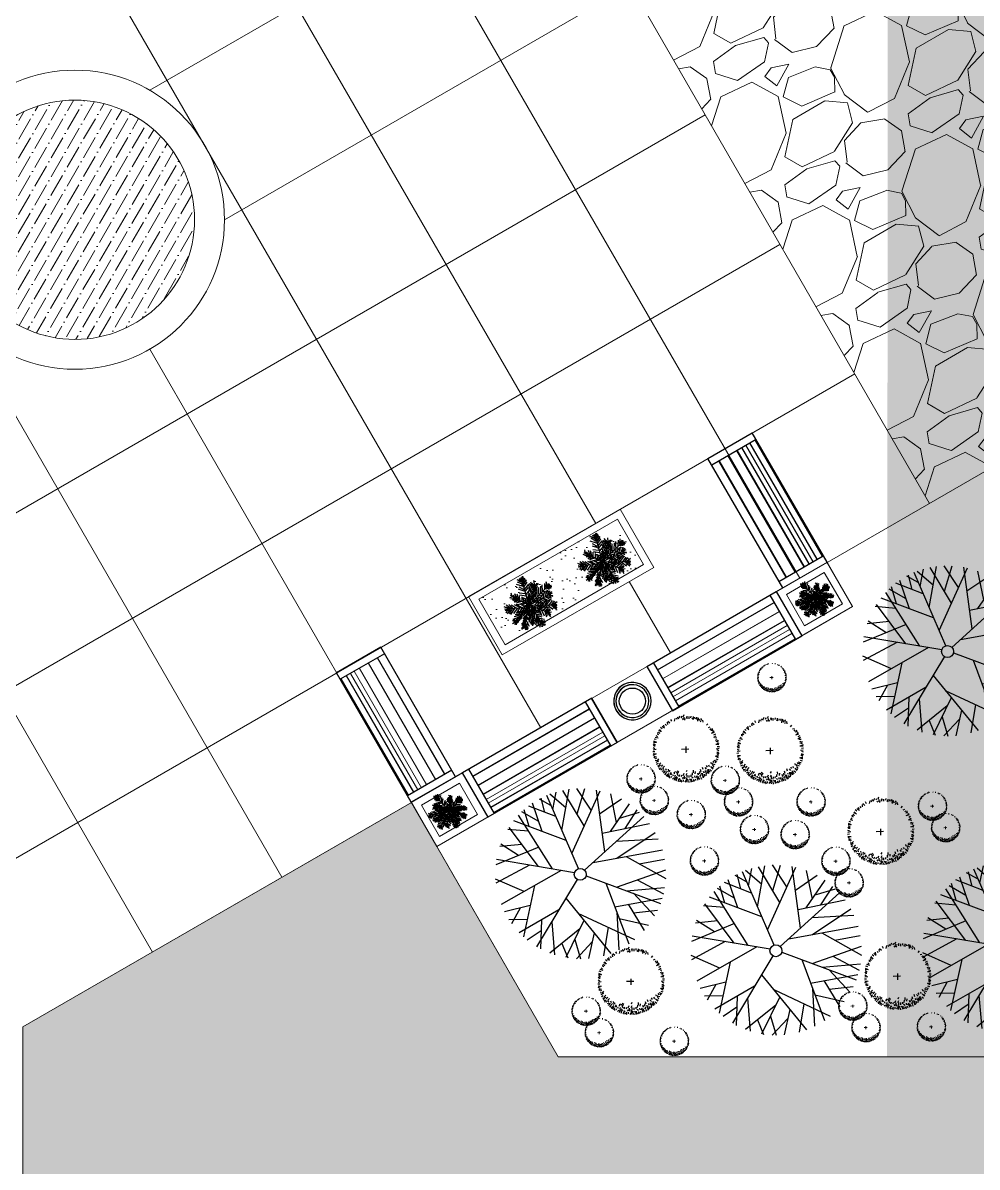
# Model space of a CAD drawing. Header units: millimetres. Extents: x 216896 to 446004, y 63591 to 243769.
# Drawn here: x 289835 to 302595, y 193109 to 208412 of the extents above; entities that cross this region are included whole.
import ezdxf

# ---------------------------------------------------------------- set-up
doc = ezdxf.new("R2010")
doc.units = ezdxf.units.MM
doc.layers.add('1_furn', color=26, linetype='Continuous')
doc.layers.add('concr. box', color=250, linetype='Continuous', lineweight=20)
doc.layers.add('Stone', color=167, linetype='Continuous', lineweight=0)
for name, color, linetype, true_color in [('green', 7, 'Continuous', 0x45e718), ('shadov', 7, 'Continuous', 0x2a3c34), ('trees', 7, 'Continuous', 0x547000)]:
    doc.layers.add(name, color=color, linetype=linetype, true_color=true_color)
doc.layers.add('line pedestr', color=7, linetype='Continuous', lineweight=5, true_color=0x1c1c1c)
doc.layers.add('trees 2', color=7, linetype='Continuous', lineweight=5, true_color=0x91c200)
pattern_1 = [(258.0128, (293194.72, 204320.65), (-4625.72783, -22468.03027), [256.29, -25372.875]), (214.9697, (293141.49, 204069.95), (18844.87948, 13079.78524), [439.804, -43540.5]), (162.5104, (292781.09, 203817.88), (26975.28217, -8622.587), [310.11, -30701.025]), (297.2737, (292375.8, 203033.96), (-17400.22264, 33948.05313), [400.504, -39649.8]), (322.8337, (292559.33, 202677.98), (-19678.92189, 15034.83847), [392.725, -38879.85]), (27.2737, (292872.28, 202440.72), (-33948.05313, -17400.22264), [400.504, -39649.8]), (67.6942, (293228.26, 202624.25), (-11922.14117, -28880.27706), [529.645, -52434.825]), (102.2553, (293429.29, 203114.26), (-9406.53422, 42962.64854), [500.04, -49503.975]), (151.4296, (293323.15, 203602.905), (-25580.71599, 13827.09193), [401.86, -39784.125]), (205.2364, (292970.22, 203795.09), (19100.03914, 8827.72886), [458.785, -22480.425]), (252.3974, (292555.224, 203599.486), (-9319.85496, -29577.53907), [593.31, -58737.6]), (168.8141, (294018.6, 203960.43), (-17263.4326, 3231.1594), [202.504, -20047.95]), (201.4692, (293819.95, 203999.72), (23352.09119, 9082.916), [385.26, -38140.95]), (255, (293461.4, 203858.7), (952.5, -1649.777), [269.407, -2424.67]), (233.1986, (293231.63, 203990), (6343.9114, 8062.0873), [145.08, -14362.95]), (321.8014, (293144.72, 203873.84), (-4507.2814, 3996.8377), [205.174, -10053.6]), (60.9638, (293305.96, 203746.96), (3044.3285, 6157.0563), [333.24, -10774.725]), (191.5651, (293467.7, 204038.3), (4252.057, 255.225), [240.965, -5783.175]), (46.3895, (292187.85, 203321.39), (13640.29899, 14474.33014), [337.566, -33419.1]), (100.3462, (292420.69, 203565.8), (3878.39, -21957.52606), [283.2, -28036.65]), (323.1986, (293277.2, 204368.28), (-8062.0873, 6343.9114), [290.16, -14217.9]), (13.6105, (293509.54, 204194.46), (-19355.2871, -4575.68037), [337.566, -33419.1]), (9.444, (292778.4, 202298.53), (-10153.8999, -1462.9531), [325.526, -15950.775]), (324.7751, (293099.52, 202351.94), (-18726.36788, 13385.065), [272.754, -27002.7]), (96.8014, (294246.2, 202728.02), (-1462.9448, 10153.9281), [290.16, -14217.9]), (47.354, (294211.84, 203016.14), (-17637.12603, -18981.6043), [319.337, -31614.3]), (99.444, (293437.81, 202261.3), (1462.9531, -10153.8999), [162.763, -16113.6]), (131.3099, (294147.2, 202670.87), (-5459.758, 5646.5971), [97.136, -9616.5]), (195.9638, (294083.1, 202743.84), (5901.837, 1207.7265), [392.726, -7461.79]), (216.009, (293705.51, 202635.82), (15545.26184, 11174.7605), [363.95, -36031.05]), (333.6901, (293391.7, 203598.5), (-3554.777, 2347.0533), [274.743, -6593.835]), (23.1572, (293637.97, 203476.71), (29951.25283, 12892.93513), [479.668, -47487]), (90.9454, (294079, 203665.34), (68.3859, -15358.41236), [196.13, -19417.05]), (120, (294075.8, 203861.4), (-2602.28, 697.28), [114.3, -1790.7]), (150.2564, (293643.94, 202666.27), (13266.59623, -7738.451), [264.65, -26200.425]), (78.0128, (293414.16, 202797.57), (4625.72783, 22468.03027), [512.58, -25116.6]), (30, (293520.6, 203299), (697.28, 2602.28), [495.3, -1409.7]), (355.3048, (293949.56, 203546.62), (-23165.256, 2023.46636), [301.207, -29819.475]), (284.0546, (294249.76, 203521.97), (2160.2265, -7551.6317), [277.37, -13591.275]), (237.646, (294317.12, 203252.9), (-21820.77249, -34595.28796), [451.61, -44709.375]), (205.4261, (294075.44, 202871.4), (-22399.61946, -10732.73244), [477.77, -47299.35]), (205.4261, (294075.44, 202871.4), (-22399.61946, -10732.73244), [477.77, -47299.35])]

# ---------------------------------------------------------------- blocks, each defined once
blk = doc.blocks.new('A$C47DD4A19')
at = {"color": 0}
for p, q in [((-0.58, 4.22), (-0.95, 5.02)), ((-0.68, 4.12), (-0.24, 4.78)), ((-0.53, 4.38), (-0.49, 4.98)), ((1.27, 4.91), (1.01, 2.74)), ((1.34, 3.8), (1.27, 4.91)), ((-3.38, 2.86), (-4.33, 2.9)), ((-2.76, 2.42), (-4.17, 2.4)), ((-4.04, 3.25), (-3.23, 2.97)), ((-3.43, 2.91), (-3.93, 2.65)), ((-3.43, 2.96), (-3.74, 3.56)), ((-3.48, 2.96), (-3.62, 2.36)), ((-3.43, 2.96), (-3.07, 2.42)), ((-3.38, 2.86), (-3.34, 3.87)), ((-3.38, 2.96), (-2.88, 3.07)), ((-3.38, 2.91), (-2.92, 2.72)), ((-1.44, 1.44), (-3.38, 2.81)), ((-3.23, 2.97), (-3.27, 2.36)), ((-3.23, 2.97), (-2.58, 3.18)), ((-3.13, 2.97), (-2.62, 2.68)), ((-3.02, 2.67), (-3.04, 3.83)), ((-2.71, 2.37), (-2.68, 3.58)), ((-2.35, 2.08), (-2.33, 3.59)), ((-1.85, 1.78), (-1.92, 3.09)), ((-0.55, 2.51), (-1.52, 3.15)), ((-1.49, 1.44), (-1.46, 2.8)), ((-0.66, 2.86), (-1.47, 3.6)), ((-1.38, 4.11), (-0.66, 3.21)), ((-0.73, 4.32), (-1.34, 4.51)), ((-0.39, 2.06), (-1.31, 2.6)), ((-0.62, 3.87), (-1.29, 4.41)), ((-0.63, 4.47), (-1.23, 3.86)), ((-1.03, 1.09), (-0.95, 2.45)), ((-0.62, 3.77), (-0.94, 4.57)), ((-0.67, 3.77), (-0.81, 3.26)), ((-0.73, 4.12), (-0.08, 4.33)), ((-0.67, 3.72), (-0.64, 4.73)), ((-0.67, 3.67), (-0.23, 4.23)), ((-0.05, -0.05), (-0.67, 3.77)), ((-0.63, 4.37), (-0.22, 3.73)), ((-0.6, 2.81), (-0.17, 4.08)), ((-0.11, 3.43), (-0.55, 2.41)), ((-0.45, 2.41), (-0.01, 3.23)), ((0.05, 3.02), (-0.44, 1.81)), ((-0.28, 1.71), (0.11, 2.47)), ((-0.22, 4.08), (-0.11, 3.43)), ((-0.17, 4.08), (-0.22, 4.08)), ((-0.1, -0.05), (2.63, 2.47)), ((-0.05, 0.2), (1.39, 4.11)), ((0.77, 2.18), (0.3, 2.98)), ((0.3, 2.78), (0.58, 1.57)), ((0.67, 2.13), (0.59, 3.49)), ((0.68, 4.09), (0.96, 2.84)), ((1.44, 4.06), (0.79, 3.79)), ((1.77, 2.6), (0.81, 2.48)), ((1.01, 2.74), (0.83, 4.3)), ((1.34, 4.06), (0.83, 4.25)), ((1.44, 4.01), (0.94, 3.9)), ((1.44, 3.96), (0.99, 3.65)), ((1.06, 2.94), (2.2, 3.57)), ((1.08, 4.66), (1.49, 3.96)), ((2.4, 4.12), (1.25, 3.5)), ((1.29, 4.21), (1.8, 3.46)), ((1.39, 4.06), (1.65, 3.46)), ((1.49, 4.06), (1.43, 4.66)), ((1.44, 4.16), (1.94, 4.57)), ((1.44, 3.96), (2.34, 4.43)), ((1.44, 3.96), (1.95, 3.97)), ((1.44, 3.91), (1.5, 3.35)), ((1.49, 4.11), (2.04, 4.62)), ((1.81, 2.9), (1.53, 1.59)), ((1.77, 2.6), (1.77, 2.6)), ((1.88, 1.9), (2.11, 3.01)), ((2.63, 2.52), (2.02, 2.56)), ((2.58, 2.51), (2.03, 2.1)), ((2.18, 2.1), (2.41, 3.12)), ((2.68, 2.52), (2.21, 3.01)), ((2.58, 2.57), (2.28, 1.96)), ((2.43, 2.31), (2.82, 3.17)), ((2.53, 2.31), (3.58, 2.63)), ((2.53, 2.51), (2.54, 1.86)), ((2.68, 2.32), (2.67, 3.17)), ((3.2, 1.37), (3.73, 2.59)), ((3.9, 1.63), (4.19, 2.69)), ((-4.04, 0.28), (-4.58, -0.28)), ((-4.54, 0.22), (-3.38, 0.14)), ((-3.93, 0.13), (-4.35, 0.83)), ((-3.18, 0.2), (-4.04, 0.28)), ((-3.33, 0.14), (-4.03, -0.12)), ((-3.28, 0.29), (-4, 0.79)), ((-2.98, 0.15), (-3.87, -0.57)), ((-3.77, -0.47), (-3.13, 0.15)), ((-2.46, 2.22), (-3.76, 2)), ((-3.23, 0.19), (-3.69, 0.59)), ((-2.72, 0.15), (-3.59, 0.79)), ((-3.23, 0.09), (-3.59, 0.79)), ((-2.47, 0.16), (-3.46, -0.77)), ((-3.08, 0.3), (-3.44, 0.85)), ((-3.31, 1.76), (-1.95, 1.78)), ((-3.23, 0.19), (-2.94, 0.96)), ((-0.1, -0.1), (-3.23, 0.19)), ((-3.18, 0.25), (-2.63, 0.31)), ((-3.18, 0.2), (-3.16, -0.61)), ((-3.14, 0.85), (-2.22, 0.16)), ((-3.13, 0.15), (-2.78, 0.71)), ((-3.13, 0.25), (-2.72, -0.25)), ((-2.27, 0.11), (-2.86, -0.76)), ((-1.49, 1.33), (-2.75, 1.46)), ((-1.71, -0.08), (-2.64, 0.96)), ((-2.49, 1.12), (-1.13, 1.09)), ((-1.71, 0.07), (-2.25, -0.8)), ((-2.19, 1.02), (-1.31, 0.03)), ((-1.93, 0.67), (-0.51, 0.55)), ((-0.86, -0.07), (-1.53, 0.78)), ((0, 0), (-1.44, 1.44)), ((-0.43, 1.71), (-1.3, 2.24)), ((-0.33, 1.3), (-1.14, 1.79)), ((-1.07, 0.64), (-0.35, -0.06)), ((-0.32, 0.85), (-0.98, 1.29)), ((-0.67, 0.69), (-0.59, 1.85)), ((-0.32, 1.15), (0.11, 2.22)), ((-0.31, 0.4), (-0.28, 1.46)), ((-0.21, 0.5), (0.22, 1.57)), ((-0.15, -0.3), (4.3, 1.74)), ((-0.13, 1.71), (-0.01, 0.35)), ((0.19, 0.86), (0.01, 2.27)), ((0.05, 0.3), (0.74, 0.82)), ((0.33, 1.42), (0.07, 2.02)), ((0.18, 1.01), (1.28, 1.58)), ((0.35, 0.06), (1.47, -0.28)), ((0.36, -0.35), (1.05, 0.22)), ((0.39, 0.56), (1.6, 0.58)), ((0.4, 0.46), (0.63, 1.42)), ((0.51, -0.44), (1.61, 0.28)), ((0.53, 1.52), (1.48, 2.04)), ((0.65, 0.11), (1.19, 1.08)), ((0.67, 2.18), (1.52, 2.19)), ((1.03, 1.83), (0.74, 0.92)), ((0.8, 0.17), (2.07, -0.11)), ((0.89, 0.87), (1.95, 1.14)), ((0.9, 0.27), (1.44, 1.08)), ((1.07, -0.43), (2.16, 0.29)), ((1.19, 1.18), (1.32, 2.19)), ((1.39, 1.33), (2.59, 1.71)), ((1.4, 0.58), (1.69, 1.44)), ((1.4, 0.48), (2.72, 0.1)), ((2.67, 0.2), (1.62, -0.63)), ((1.7, 0.63), (2.24, 1.75)), ((1.83, 1.8), (3.34, 2.23)), ((2, 0.69), (3.07, 0.31)), ((2.08, -0.57), (3.22, 0.31)), ((2.25, 0.85), (3.42, 0.51)), ((2.3, 0.9), (2.84, 1.97)), ((2.65, 1.11), (3.29, 2.23)), ((2.68, -0.61), (3.73, 0.12)), ((3.29, 2.17), (2.9, 1.11)), ((2.95, 1.06), (4.17, 0.63)), ((3.95, 1.63), (3.3, 1.72)), ((3.34, -0.85), (4.23, 0.02)), ((3.5, 1.42), (4.37, 1.03)), ((3.59, 2.23), (4.1, 1.69)), ((4.25, 1.74), (3.6, 1.78)), ((3.61, 0.87), (3.95, 1.63)), ((3.9, 1.63), (4.67, 1.24)), ((3.9, 1.63), (4.11, 1.03)), ((4, 1.63), (4.37, 1.03)), ((4.15, 1.59), (4.86, 1.85)), ((4.15, 1.69), (4.96, 1.55)), ((4.2, 1.74), (4.6, 2.3)), ((4.25, 1.74), (4.44, 2.3)), ((4.67, 1.24), (4.32, 0.93)), ((-0.2, -0.21), (-4.56, -4.16)), ((-3.99, -2.24), (-2.78, -2.32)), ((-2.53, -2.06), (-3.6, -1.78)), ((-3.22, -0.11), (-3.12, -0.41)), ((-1.99, -1.7), (-3.2, -1.17)), ((-1.64, -1.39), (-2.81, -0.86)), ((-2.55, -3.77), (-2.73, -2.32)), ((-2.33, -1.96), (-2.21, -3.26)), ((-1.14, -0.93), (-2.16, -0.64)), ((-2.06, -3.06), (-0.77, -2.23)), ((-1.36, -0.07), (-1.95, -0.89)), ((-1.71, -2.9), (-1.89, -1.65)), ((-0.57, -1.72), (-1.72, -2.4)), ((-0.96, -0.07), (-1.5, -0.93)), ((-0.79, -0.67), (-1.5, -0.43)), ((-1.44, -4.26), (0, 0)), ((-0.43, -1.22), (-1.43, -1.94)), ((-0.25, -0.16), (-1.26, -0.17)), ((-1.19, -0.98), (-1.12, -2.24)), ((-0.6, -0.01), (-1.14, -1.08)), ((-0.39, -0.81), (-1.13, -1.43)), ((-0.87, -2.03), (-0.79, -0.67)), ((-0.44, -3.69), (-0.81, -2.38)), ((-0.67, -2.18), (-0.19, -3.33)), ((-0.55, -0.41), (-0.53, -1.47)), ((0.13, -1.66), (-0.51, -2.63)), ((-0.47, -1.72), (-0.2, -2.78)), ((0.14, -2.27), (-0.4, -3.23)), ((-0.38, -1.32), (-0.06, -2.37)), ((-0.35, -0.16), (-0.23, -1.01)), ((0.07, -1.01), (-0.32, -1.92)), ((-0.1, -0.25), (0.02, -0.86)), ((-0.05, -0.15), (4, -0.94)), ((-0.05, -0.2), (2.24, -4.09)), ((4.64, -2.99), (0, -0.2)), ((0.01, -0.81), (1.1, -5.47)), ((0.02, -0.86), (0.01, -0.81)), ((0.17, -1.31), (1.05, -2.15)), ((0.24, -1.91), (1.06, -2.8)), ((0.42, -0.85), (0.49, -1.81)), ((0.6, -2.31), (0.68, -1.55)), ((0.68, -1.45), (1.49, -1.49)), ((0.84, -1.85), (0.75, -2.71)), ((0.82, -0.64), (1.19, -1.94)), ((0.89, -1.7), (2.05, -1.78)), ((0.97, -0.49), (1.69, -1.28)), ((1.02, -3.56), (1.15, -2.35)), ((1.1, -2.15), (2.25, -2.08)), ((1.23, -0.94), (2.23, -0.92)), ((1.6, -1.99), (1.33, -1.09)), ((1.57, -0.58), (2.04, -1.53)), ((1.63, -1.18), (2.64, -1.16)), ((1.85, -2.08), (1.84, -1.43)), ((1.94, -1.53), (3, -1.46)), ((2.03, -0.52), (2.4, -1.77)), ((2.26, -2.68), (2.2, -1.67)), ((2.28, -0.61), (2.8, -1.71)), ((2.55, -1.87), (3.76, -1.8)), ((2.66, -1.97), (2.67, -2.78)), ((2.83, -0.71), (3.26, -1.81)), ((3.03, -3.32), (2.91, -2.07)), ((3.21, -2.16), (4.57, -2.04)), ((3.24, -0.7), (3.61, -1.6)), ((3.42, -2.26), (3.54, -3.52)), ((3.44, -0.9), (4, -0.99)), ((4.15, -0.88), (3.5, -1.3)), ((4.25, -0.78), (3.59, -0.44)), ((3.95, -0.99), (3.59, -0.64)), ((3.64, -0.89), (4.06, -1.79)), ((3.95, -0.94), (3.83, -0.18)), ((3.9, -0.94), (3.86, -1.49)), ((3.9, -0.99), (4.8, -0.82)), ((3.9, -0.84), (4.06, -1.59)), ((4.55, -1.03), (3.9, -0.84)), ((3.95, -0.89), (4.95, -0.42)), ((4, -1.09), (4.29, -0.33)), ((4, -0.89), (4.21, -1.69)), ((4.05, -0.94), (4.61, -1.43)), ((4.44, -2.95), (4.73, -2.34)), ((4.64, -2.99), (4.47, -2.14)), ((-3.92, -3.4), (-5.03, -3.26)), ((-4.22, -3.8), (-4.78, -3.56)), ((-4.27, -3.8), (-4.77, -3.81)), ((-3.67, -3.09), (-4.69, -2.96)), ((-3.97, -3.7), (-4.68, -3.26)), ((-3.23, -2.78), (-4.59, -2.4)), ((-3.92, -3.75), (-4.48, -3.1)), ((-4.22, -3.75), (-4.46, -4.51)), ((-4.32, -3.86), (-4.25, -4.56)), ((-4.27, -3.8), (-4.08, -3.25)), ((-3.71, -3.74), (-4.22, -3.8)), ((-4.22, -3.75), (-4, -4.46)), ((-4.22, -3.85), (-3.45, -4.29)), ((-4.11, -3.85), (-3.21, -3.94)), ((-4.02, -3.75), (-3.63, -2.89)), ((-4.02, -3.75), (-3.11, -3.48)), ((-3.67, -3.34), (-3.85, -4.5)), ((-3.37, -3.03), (-3.35, -4.34)), ((-3.03, -2.62), (-2.95, -3.98)), ((-0.96, -2.74), (-2.45, -3.67)), ((-1.15, -3.25), (-2.4, -4.02)), ((-1.3, -3.6), (-2.34, -4.43)), ((-1.28, -4.31), (-2.05, -3.87)), ((-1.39, -4.16), (-2.04, -4.32)), ((-1.39, -4.31), (-1.85, -3.61)), ((-1.39, -4.31), (-1.83, -4.92)), ((-1.44, -4.26), (-1.45, -3.6)), ((-1.39, -4.21), (-0.69, -3.59)), ((-1.34, -4.11), (-1.12, -4.86)), ((-1.29, -4.26), (-0.79, -4)), ((-0.77, -4.95), (-1.24, -3.95)), ((-1.2, -3.3), (-0.63, -4.4)), ((-1.19, -4.15), (-0.88, -4.55)), ((-1, -3.04), (-0.53, -4.04)), ((0.35, -2.61), (-0.39, -3.79)), ((0.41, -3.12), (-0.38, -4.34)), ((-0.17, -4.74), (0.52, -3.57)), ((0.68, -4.12), (-0.01, -5.19)), ((0.25, -5.69), (0.89, -4.57)), ((1.32, -3.45), (0.4, -2.61)), ((0.46, -3.27), (1.43, -4.16)), ((0.73, -3.97), (1.8, -4.86)), ((1.96, -5.56), (0.99, -4.77)), ((1.56, -3), (1.18, -4.16)), ((1.25, -2.45), (2.41, -2.53)), ((1.44, -4.76), (1.77, -3.29)), ((1.56, -2.85), (2.77, -2.82)), ((1.67, -2.99), (2.88, -3.17)), ((2.39, -4.29), (1.84, -4.2)), ((1.88, -3.44), (3.19, -3.52)), ((2.08, -3.89), (1.95, -5.01)), ((3.09, -3.88), (2.03, -3.59)), ((2.55, -4.29), (2.2, -4.65)), ((2.24, -4.14), (2.71, -4.89)), ((2.29, -4.14), (3.15, -4.33)), ((2.29, -4.14), (3.05, -4.43)), ((2.29, -4.29), (2.41, -5.05)), ((2.59, -4.24), (2.38, -3.49)), ((2.39, -4.34), (2.99, -3.73)), ((3.82, -2.5), (3.9, -3.71)), ((3.98, -2.55), (5.18, -2.43)), ((4.84, -2.94), (4.04, -3.1)), ((4.08, -2.7), (4.84, -3.09)), ((4.08, -2.7), (4.45, -3.85)), ((4.79, -2.99), (4.09, -3.56)), ((4.69, -2.94), (4.28, -2.55)), ((4.54, -2.84), (5.14, -2.68)), ((4.54, -2.89), (4.85, -3.29)), ((4.54, -2.94), (4.7, -3.39)), ((0.95, -5.22), (0.46, -6.14)), ((1.36, -5.72), (0.65, -5.28)), ((0.65, -5.68), (1.26, -5.87)), ((1.06, -5.53), (0.92, -6.18)), ((1.05, -5.47), (1.87, -5.96)), ((1.06, -5.73), (1.65, -5.11)), ((1.16, -5.62), (1.22, -6.18)), ((1.16, -5.83), (1.62, -6.07)), ((1.31, -5.82), (1.25, -5.02)), ((1.26, -5.67), (1.81, -5.51)), ((1.62, -6.07), (1.26, -5.67)), ((1.65, -5.11), (1.36, -5.72))]:
    blk.add_line(p, q, dxfattribs=at)
blk = doc.blocks.new('A$C19F01AD3')
at = {"color": 0}
for p, q in [((-0.284, 0.566), (-0.306, 0.895)), ((-0.115, 0.82), (-0.22, 0.92)), ((-0.199, 0.762), (-0.197, 0.926)), ((-0.003, 0.066), (-0.132, 0.938)), ((-0.108, 0.772), (-0.021, 0.947)), ((0.036, 0.751), (-0.094, 0.942)), ((-0.071, 0.523), (0.125, 0.94)), ((0.181, 0.505), (0.055, 0.946)), ((0.139, 0.654), (0.295, 0.902)), ((0.301, 0.652), (0.208, 0.926)), ((-0.053, 0.401), (-0.557, 0.761)), ((-0.281, 0.137), (-0.489, 0.808)), ((-0.292, 0.682), (-0.444, 0.833)), ((-0.41, 0.656), (-0.413, 0.85)), ((-0.095, 0.686), (-0.355, 0.876)), ((-0.03, 0.247), (0.451, 0.836)), ((0.327, 0.171), (0.415, 0.854)), ((0.537, 0.448), (0.555, 0.771)), ((-0.427, 0.608), (-0.645, 0.687)), ((-0.423, 0.202), (-0.625, 0.705)), ((0.381, 0.592), (0.656, 0.688)), ((-0.537, 0.486), (-0.78, 0.526)), ((-0.603, 0.378), (-0.762, 0.551)), ((0.447, 0.372), (0.728, 0.611)), ((0.61, 0.361), (0.792, 0.525)), ((-0.365, 0.409), (-0.874, 0.342)), ((-0.056, 0.034), (-0.851, 0.397)), ((0.057, 0.032), (0.844, 0.436)), ((0.581, 0.486), (0.812, 0.493)), ((0.354, 0.378), (0.885, 0.344)), ((-0.514, 0.243), (-0.925, 0.146)), ((-0.649, -0.024), (-0.917, 0.192)), ((0.438, 0.069), (0.92, 0.232)), ((0.481, 0.25), (0.935, 0.157)), ((-0.191, 0.096), (-0.93, -0.097)), ((-0.519, 0.01), (-0.785, -0.504)), ((0.172, 0.091), (0.947, 0.026)), ((0.542, 0.06), (0.9, -0.29)), ((-0.048, -0.045), (-0.672, -0.648)), ((0.058, -0.031), (0.774, -0.539)), ((0.66, -0.055), (0.944, -0.08)), ((-0.623, -0.191), (-0.916, -0.185)), ((-0.739, -0.188), (-0.874, -0.33)), ((-0.222, -0.214), (0.101, -0.931)), ((0.25, -0.167), (0.318, -0.882)), ((0.351, -0.239), (0.926, -0.196)), ((0.592, -0.221), (0.832, -0.446)), ((-0.695, -0.33), (-0.891, -0.28)), ((-0.33, -0.318), (-0.818, -0.45)), ((-0.544, -0.376), (-0.636, -0.683)), ((0.447, -0.307), (0.864, -0.381)), ((0.513, -0.354), (0.675, -0.657)), ((-0.579, -0.491), (-0.753, -0.551)), ((-0.44, -0.424), (-0.504, -0.786)), ((-0.092, -0.504), (-0.391, -0.848)), ((-0.135, -0.408), (0.394, -0.852)), ((0.282, -0.506), (0.196, -0.916)), ((0.276, -0.444), (0.808, -0.487)), ((0.426, -0.456), (0.522, -0.782)), ((-0.158, -0.58), (-0.551, -0.753)), ((0.289, -0.582), (0.583, -0.738)), ((0.458, -0.563), (0.724, -0.603)), ((-0.393, -0.684), (-0.371, -0.857)), ((-0.066, -0.756), (-0.281, -0.891)), ((-0.245, -0.681), (-0.239, -0.903)), ((-0.018, -0.666), (-0.154, -0.922)), ((0.148, -0.645), (0.016, -0.936))]:
    blk.add_line(p, q, dxfattribs=at)
blk.add_circle((0, 0), 0.0659, dxfattribs=at)
blk = doc.blocks.new('arber')
at = {"layer": 'trees 2'}
for p, q in [((-0.1, 0.15), (-0.107, 0.161)), ((-0.085, 0.151), (-0.096, 0.164)), ((-0.085, 0.159), (-0.085, 0.17)), ((-0.07, 0.164), (-0.074, 0.172)), ((-0.06, 0.181), (-0.062, 0.168)), ((-0.055, 0.185), (-0.047, 0.173)), ((-0.034, 0.179), (-0.037, 0.191)), ((-0.017, 0.181), (-0.013, 0.191)), ((-0.001, 0.18), (-0.002, 0.19)), ((0.003, 0.195), (0.011, 0.185)), ((0.055, 0.175), (0.062, 0.183)), ((0.095, 0.173), (0.091, 0.159)), ((-0.191, -0.004), (-0.181, 0.005)), ((-0.19, 0.014), (-0.175, 0.017)), ((-0.176, 0.032), (-0.189, 0.034)), ((-0.171, 0.015), (-0.189, 0.021)), ((-0.188, 0.008), (-0.177, 0.001)), ((-0.166, 0.042), (-0.184, 0.044)), ((-0.171, 0.048), (-0.179, 0.056)), ((-0.177, 0.071), (-0.165, 0.075)), ((-0.165, 0.062), (-0.174, 0.065)), ((-0.17, 0.081), (-0.162, 0.07)), ((-0.169, 0.088), (-0.155, 0.085)), ((-0.151, 0.081), (-0.165, 0.094)), ((-0.15, 0.099), (-0.161, 0.105)), ((-0.136, 0.104), (-0.152, 0.113)), ((-0.139, 0.112), (-0.144, 0.122)), ((-0.135, 0.135), (-0.122, 0.135)), ((-0.128, 0.123), (-0.135, 0.129)), ((-0.125, 0.142), (-0.122, 0.129)), ((-0.122, 0.148), (-0.11, 0.139)), ((-0.107, 0.135), (-0.116, 0.152)), ((0.021, -0.005), (-0.021, 0.005)), ((0.008, 0.015), (-0.001, -0.021)), ((0.119, 0.143), (0.129, 0.147)), ((0.129, 0.132), (0.135, 0.139)), ((0.142, 0.139), (0.141, 0.126)), ((0.157, 0.104), (0.167, 0.111)), ((0.165, 0.089), (0.176, 0.089)), ((0.171, 0.074), (0.179, 0.078)), ((0.188, 0.064), (0.174, 0.066)), ((0.174, 0.051), (0.193, 0.052)), ((0.192, 0.059), (0.179, 0.051)), ((0.185, 0.076), (0.18, 0.064)), ((0.18, 0.024), (0.197, 0.029)), ((0.186, 0.038), (0.198, 0.04)), ((0.187, 0.021), (0.198, 0.017)), ((0.187, 0.005), (0.196, 0.006)), ((0.201, 0.001), (0.192, -0.007)), ((-0.177, -0.023), (-0.187, -0.019)), ((-0.17, -0.027), (-0.187, -0.032)), ((-0.175, -0.041), (-0.187, -0.043)), ((-0.177, -0.008), (-0.186, -0.009)), ((-0.164, -0.053), (-0.183, -0.055)), ((-0.181, -0.062), (-0.169, -0.054)), ((-0.165, -0.015), (-0.177, -0.023)), ((-0.177, -0.067), (-0.164, -0.069)), ((-0.175, -0.079), (-0.169, -0.067)), ((-0.159, -0.04), (-0.171, -0.048)), ((-0.16, -0.077), (-0.168, -0.081)), ((-0.155, -0.091), (-0.166, -0.092)), ((-0.151, -0.054), (-0.163, -0.062)), ((-0.147, -0.092), (-0.161, -0.103)), ((-0.147, -0.107), (-0.157, -0.114)), ((-0.143, -0.065), (-0.155, -0.073)), ((-0.155, -0.073), (-0.154, -0.082)), ((-0.131, -0.114), (-0.148, -0.123)), ((-0.133, -0.097), (-0.145, -0.105)), ((-0.144, -0.129), (-0.135, -0.116)), ((-0.14, -0.08), (-0.14, -0.09)), ((-0.138, -0.132), (-0.125, -0.129)), ((-0.131, -0.142), (-0.131, -0.129)), ((-0.117, -0.098), (-0.129, -0.105)), ((-0.128, -0.088), (-0.127, -0.098)), ((-0.114, -0.112), (-0.126, -0.12)), ((-0.119, -0.134), (-0.125, -0.141)), ((-0.108, -0.146), (-0.118, -0.15)), ((-0.109, -0.124), (-0.109, -0.134)), ((-0.1, -0.143), (-0.109, -0.159)), ((-0.096, -0.133), (-0.102, -0.14)), ((-0.086, -0.152), (-0.102, -0.156)), ((-0.088, -0.112), (-0.1, -0.12)), ((-0.088, -0.144), (-0.099, -0.147)), ((-0.073, -0.122), (-0.084, -0.128)), ((-0.083, -0.129), (-0.082, -0.138)), ((-0.07, -0.137), (-0.078, -0.148)), ((-0.059, -0.142), (-0.065, -0.15)), ((-0.045, -0.137), (-0.053, -0.148)), ((-0.047, -0.149), (-0.051, -0.163)), ((-0.027, -0.141), (-0.035, -0.151)), ((-0.029, -0.15), (-0.033, -0.163)), ((0.005, -0.145), (0.001, -0.159)), ((0.023, -0.143), (0.018, -0.155)), ((0.047, -0.149), (0.046, -0.159)), ((0.054, -0.136), (0.055, -0.15)), ((0.07, -0.128), (0.07, -0.141)), ((0.081, -0.152), (0.079, -0.164)), ((0.085, -0.133), (0.09, -0.145)), ((0.095, -0.125), (0.098, -0.135)), ((0.097, -0.15), (0.106, -0.152)), ((0.108, -0.125), (0.111, -0.135)), ((0.118, -0.137), (0.126, -0.155)), ((0.132, -0.151), (0.12, -0.142)), ((0.125, -0.112), (0.125, -0.122)), ((0.13, -0.118), (0.133, -0.128)), ((0.136, -0.145), (0.133, -0.132)), ((0.146, -0.138), (0.133, -0.137)), ((0.138, -0.126), (0.145, -0.131)), ((0.14, -0.11), (0.143, -0.12)), ((0.147, -0.107), (0.162, -0.116)), ((0.15, -0.115), (0.154, -0.125)), ((0.161, -0.084), (0.176, -0.097)), ((0.161, -0.101), (0.171, -0.108)), ((0.18, -0.091), (0.165, -0.087)), ((0.181, -0.084), (0.173, -0.073)), ((0.187, -0.074), (0.175, -0.078)), ((0.176, -0.065), (0.184, -0.068)), ((0.177, -0.045), (0.194, -0.047)), ((0.181, -0.018), (0.199, -0.024)), ((0.182, -0.051), (0.19, -0.058)), ((0.201, -0.017), (0.186, -0.02)), ((0.187, -0.034), (0.199, -0.036)), ((0.199, -0.011), (0.188, -0.004)), ((-0.095, -0.157), (-0.101, -0.167)), ((-0.077, -0.158), (-0.09, -0.172)), ((-0.084, -0.176), (-0.081, -0.161)), ((-0.079, -0.156), (-0.076, -0.165)), ((-0.077, -0.177), (-0.066, -0.169)), ((-0.067, -0.183), (-0.072, -0.171)), ((-0.059, -0.172), (-0.061, -0.181)), ((-0.06, -0.156), (-0.056, -0.164)), ((-0.044, -0.178), (-0.052, -0.186)), ((-0.044, -0.159), (-0.048, -0.168)), ((-0.034, -0.166), (-0.043, -0.174)), ((-0.029, -0.174), (-0.042, -0.183)), ((-0.038, -0.173), (-0.04, -0.19)), ((-0.028, -0.183), (-0.03, -0.195)), ((-0.019, -0.155), (-0.023, -0.167)), ((-0.021, -0.175), (-0.015, -0.182)), ((-0.011, -0.177), (-0.017, -0.195)), ((-0.011, -0.197), (-0.013, -0.182)), ((-0.007, -0.155), (-0.01, -0.164)), ((-0.004, -0.168), (0.003, -0.175)), ((-0.004, -0.195), (0.003, -0.184)), ((0.008, -0.197), (-0.001, -0.188)), ((0.011, -0.183), (0.012, -0.192)), ((0.013, -0.166), (0.012, -0.175)), ((0.025, -0.169), (0.019, -0.179)), ((0.032, -0.175), (0.023, -0.188)), ((0.027, -0.184), (0.023, -0.194)), ((0.031, -0.176), (0.036, -0.193)), ((0.035, -0.153), (0.035, -0.166)), ((0.04, -0.172), (0.048, -0.178)), ((0.044, -0.182), (0.047, -0.194)), ((0.054, -0.161), (0.063, -0.165)), ((0.057, -0.17), (0.059, -0.189)), ((0.066, -0.188), (0.057, -0.175)), ((0.069, -0.153), (0.071, -0.162)), ((0.071, -0.184), (0.073, -0.171)), ((0.083, -0.181), (0.071, -0.176)), ((0.081, -0.167), (0.085, -0.175)), ((0.09, -0.154), (0.086, -0.17)), ((0.095, -0.161), (0.096, -0.172)), ((0.096, -0.153), (0.107, -0.167)), ((0.111, -0.153), (0.118, -0.163))]:
    blk.add_line(p, q, dxfattribs=at)
blk = doc.blocks.new('arbor2')
at = {"color": 0}
for p, q in [((-0.316, 0.309), (-0.287, 0.308)), ((-0.293, 0.325), (-0.286, 0.295)), ((-0.286, 0.339), (-0.258, 0.319)), ((-0.253, 0.308), (-0.272, 0.347)), ((-0.236, 0.344), (-0.252, 0.367)), ((-0.202, 0.344), (-0.227, 0.376)), ((-0.201, 0.363), (-0.202, 0.388)), ((-0.168, 0.375), (-0.178, 0.394)), ((-0.146, 0.414), (-0.151, 0.384)), ((-0.134, 0.423), (-0.115, 0.394)), ((-0.086, 0.409), (-0.092, 0.437)), ((-0.034, 0.436), (-0.053, 0.401)), ((-0.011, 0.412), (-0.013, 0.433)), ((-0.003, 0.444), (0.017, 0.422)), ((0.035, 0.449), (0.017, 0.426)), ((0.062, 0.439), (0.046, 0.421)), ((0.057, 0.408), (0.066, 0.388)), ((0.093, 0.45), (0.074, 0.424)), ((0.088, 0.422), (0.079, 0.391)), ((0.094, 0.399), (0.085, 0.38)), ((0.116, 0.401), (0.133, 0.419)), ((0.128, 0.421), (0.119, 0.39)), ((0.151, 0.41), (0.143, 0.382)), ((0.18, 0.409), (0.171, 0.388)), ((0.186, 0.379), (0.202, 0.363)), ((0.206, 0.396), (0.199, 0.362)), ((0.224, 0.383), (0.222, 0.362)), ((0.251, 0.376), (0.238, 0.353)), ((0.269, 0.364), (0.247, 0.334)), ((0.256, 0.344), (0.247, 0.321)), ((0.264, 0.361), (0.276, 0.322)), ((0.285, 0.301), (0.298, 0.317)), ((0.296, 0.348), (0.302, 0.321)), ((0.314, 0.318), (0.312, 0.289)), ((-0.41, 0.164), (-0.383, 0.173)), ((-0.395, 0.187), (-0.378, 0.162)), ((-0.394, 0.202), (-0.36, 0.195)), ((-0.352, 0.187), (-0.385, 0.215)), ((-0.35, 0.226), (-0.373, 0.241)), ((-0.319, 0.239), (-0.354, 0.259)), ((-0.325, 0.257), (-0.335, 0.279)), ((-0.299, 0.281), (-0.315, 0.294)), ((0.348, 0.238), (0.371, 0.254)), ((0.367, 0.203), (0.392, 0.204)), ((0.38, 0.17), (0.398, 0.18)), ((0.412, 0.175), (0.399, 0.148)), ((-0.442, -0.007), (-0.42, 0.012)), ((-0.441, 0.035), (-0.407, 0.041)), ((-0.397, 0.036), (-0.438, 0.051)), ((-0.41, 0.074), (-0.437, 0.079)), ((-0.437, 0.02), (-0.411, 0.004)), ((-0.386, 0.098), (-0.426, 0.102)), ((-0.398, 0.112), (-0.417, 0.129)), ((-0.384, 0.144), (-0.404, 0.15)), ((0.039, -0.009), (-0.056, 0.013)), ((0.01, 0.036), (-0.012, -0.045)), ((0.387, 0.117), (0.431, 0.12)), ((0.418, 0.148), (0.388, 0.153)), ((0.428, 0.136), (0.398, 0.118)), ((0.401, 0.057), (0.44, 0.068)), ((0.413, 0.088), (0.441, 0.094)), ((0.416, 0.013), (0.437, 0.015)), ((0.417, 0.049), (0.441, 0.04)), ((0.448, 0.005), (0.427, -0.015)), ((-0.411, -0.051), (-0.434, -0.042)), ((-0.407, -0.09), (-0.434, -0.096)), ((-0.394, -0.059), (-0.433, -0.07)), ((-0.41, -0.015), (-0.431, -0.017)), ((-0.38, -0.119), (-0.424, -0.122)), ((-0.421, -0.138), (-0.392, -0.12)), ((-0.385, -0.032), (-0.412, -0.05)), ((-0.412, -0.15), (-0.381, -0.155)), ((-0.406, -0.177), (-0.393, -0.151)), ((-0.37, -0.089), (-0.397, -0.106)), ((-0.353, -0.121), (-0.38, -0.139)), ((-0.333, -0.145), (-0.36, -0.163)), ((0.39, -0.146), (0.41, -0.152)), ((0.393, -0.1), (0.433, -0.104)), ((0.403, -0.039), (0.444, -0.053)), ((0.405, -0.114), (0.423, -0.131)), ((0.448, -0.037), (0.414, -0.043)), ((0.416, -0.076), (0.444, -0.081)), ((0.443, -0.022), (0.417, -0.006)), ((-0.373, -0.172), (-0.391, -0.182)), ((-0.36, -0.205), (-0.385, -0.206)), ((-0.342, -0.207), (-0.374, -0.232)), ((-0.342, -0.24), (-0.365, -0.256)), ((-0.36, -0.163), (-0.359, -0.185)), ((-0.306, -0.257), (-0.345, -0.276)), ((-0.312, -0.219), (-0.339, -0.237)), ((-0.336, -0.29), (-0.317, -0.262)), ((-0.328, -0.181), (-0.326, -0.203)), ((-0.323, -0.297), (-0.293, -0.29)), ((-0.319, -0.269), (-0.301, -0.298)), ((-0.307, -0.32), (-0.306, -0.291)), ((-0.275, -0.22), (-0.302, -0.237)), ((-0.299, -0.198), (-0.297, -0.22)), ((-0.269, -0.252), (-0.296, -0.27)), ((-0.279, -0.303), (-0.292, -0.319)), ((-0.271, -0.283), (-0.278, -0.256)), ((-0.258, -0.28), (-0.256, -0.302)), ((-0.226, -0.301), (-0.241, -0.316)), ((-0.209, -0.253), (-0.236, -0.27)), ((-0.232, -0.28), (-0.223, -0.256)), ((-0.174, -0.275), (-0.2, -0.289)), ((-0.197, -0.28), (-0.199, -0.26)), ((-0.197, -0.29), (-0.195, -0.312)), ((-0.188, -0.248), (-0.169, -0.27)), ((-0.07, -0.292), (-0.053, -0.274)), ((0.021, -0.297), (0.013, -0.33)), ((0.151, -0.288), (0.15, -0.318)), ((0.184, -0.301), (0.196, -0.328)), ((0.207, -0.283), (0.214, -0.306)), ((0.237, -0.282), (0.244, -0.304)), ((0.275, -0.252), (0.276, -0.274)), ((0.286, -0.267), (0.293, -0.289)), ((0.3, -0.327), (0.293, -0.297)), ((0.305, -0.283), (0.322, -0.296)), ((0.309, -0.248), (0.316, -0.271)), ((0.325, -0.241), (0.36, -0.261)), ((0.331, -0.259), (0.341, -0.282)), ((0.356, -0.228), (0.38, -0.243)), ((0.358, -0.189), (0.391, -0.218)), ((0.4, -0.204), (0.367, -0.197)), ((0.402, -0.189), (0.384, -0.164)), ((0.417, -0.166), (0.389, -0.176)), ((-0.254, -0.329), (-0.277, -0.339)), ((-0.237, -0.323), (-0.257, -0.358)), ((-0.204, -0.344), (-0.24, -0.353)), ((-0.224, -0.354), (-0.239, -0.378)), ((-0.21, -0.324), (-0.234, -0.333)), ((-0.184, -0.356), (-0.213, -0.389)), ((-0.2, -0.398), (-0.192, -0.364)), ((-0.187, -0.352), (-0.182, -0.372)), ((-0.169, -0.31), (-0.186, -0.334)), ((-0.185, -0.4), (-0.16, -0.382)), ((-0.162, -0.415), (-0.171, -0.387)), ((-0.142, -0.321), (-0.158, -0.338)), ((-0.142, -0.388), (-0.148, -0.408)), ((-0.146, -0.351), (-0.137, -0.372)), ((-0.11, -0.309), (-0.13, -0.335)), ((-0.109, -0.403), (-0.127, -0.421)), ((-0.115, -0.337), (-0.125, -0.368)), ((-0.109, -0.36), (-0.118, -0.379)), ((-0.086, -0.376), (-0.106, -0.393)), ((-0.074, -0.393), (-0.105, -0.414)), ((-0.096, -0.391), (-0.1, -0.431)), ((-0.07, -0.318), (-0.089, -0.34)), ((-0.075, -0.339), (-0.084, -0.369)), ((-0.072, -0.414), (-0.076, -0.442)), ((-0.052, -0.349), (-0.061, -0.377)), ((-0.056, -0.395), (-0.043, -0.412)), ((-0.034, -0.401), (-0.048, -0.442)), ((-0.033, -0.446), (-0.038, -0.412)), ((-0.024, -0.35), (-0.032, -0.372)), ((-0.018, -0.441), (-0.002, -0.415)), ((-0.017, -0.38), (-0.002, -0.396)), ((0.009, -0.446), (-0.01, -0.424)), ((0.002, -0.328), (-0.007, -0.359)), ((0.017, -0.414), (0.02, -0.435)), ((0.021, -0.376), (0.018, -0.397)), ((0.043, -0.322), (0.032, -0.35)), ((0.048, -0.383), (0.034, -0.406)), ((0.065, -0.395), (0.043, -0.425)), ((0.053, -0.415), (0.044, -0.439)), ((0.061, -0.399), (0.072, -0.437)), ((0.07, -0.346), (0.072, -0.375)), ((0.075, -0.366), (0.098, -0.355)), ((0.083, -0.39), (0.1, -0.402)), ((0.092, -0.411), (0.098, -0.439)), ((0.097, -0.337), (0.097, -0.36)), ((0.1, -0.391), (0.113, -0.375)), ((0.114, -0.308), (0.116, -0.34)), ((0.114, -0.363), (0.134, -0.373)), ((0.122, -0.385), (0.124, -0.428)), ((0.14, -0.425), (0.122, -0.396)), ((0.128, -0.375), (0.126, -0.404)), ((0.148, -0.346), (0.153, -0.367)), ((0.152, -0.416), (0.157, -0.386)), ((0.179, -0.41), (0.153, -0.397)), ((0.176, -0.344), (0.171, -0.37)), ((0.174, -0.377), (0.184, -0.396)), ((0.196, -0.349), (0.186, -0.384)), ((0.208, -0.365), (0.208, -0.39)), ((0.209, -0.346), (0.234, -0.378)), ((0.211, -0.338), (0.231, -0.343)), ((0.242, -0.346), (0.259, -0.369)), ((0.259, -0.31), (0.279, -0.349)), ((0.292, -0.341), (0.264, -0.321))]:
    blk.add_line(p, q, dxfattribs=at)

msp = doc.modelspace()

# ---------------------------------------------------------------- hatches: boundary and pattern name
at = {"layer": 'concr. box'}
h = msp.add_hatch(dxfattribs=at)
h.set_pattern_fill('AR-SAND', color=256, scale=150, angle=180.5018, style=0)
h.set_pattern_definition([(218.0018356, (2052641.08, 8674351.8), (11.980075, -288.9297195), [0, -228, 0, -255, 0, -243.75]), (188.0018356, (2052641.1, 8674351.8), (-261.748628, -425.63078), [0, -123, 0, -205.5, 0, -78.75]), (148.0018356, (2052825.57, 8674353.4), (-467.095927, -4.9401404), [0, -75, 0, -270, 0, -352.5]), (138.0018356, (2052825.57, 8674353.4), (-449.748617, -135.595691), [0, -37.5, 0, -177, 0, -202.5])])
h.paths.add_polyline_path([(295932, 200703), (296283, 200096), (298136, 201167), (297786, 201774)])
at = {"layer": 'line pedestr'}
h = msp.add_hatch(dxfattribs=at)
h.set_pattern_fill('ANSI36', color=4, scale=1000, angle=15, style=0)
h.set_pattern_definition([(60, (-229783831.69, -108923827.88), (1.12182453, 251.94305708), [312.5, -62.5, 0, -62.5])])
edge = h.paths.add_edge_path()
edge.add_arc((290531, 205779), 1600, 0, 360)
at = {"layer": 'shadov', "ltscale": 0.1}
h = msp.add_hatch(dxfattribs=at)
h.set_pattern_fill('DOTS', color=256, scale=0.001)
h.paths.add_polyline_path([(301407, 217900), (312801, 225349), (312801, 212348), (312876, 207773), (312801, 178300), (309333, 178300), (309333, 168225), (331285, 168225), (319891, 160776), (297939, 160776), (297939, 170851), (301376, 173102)])
at = {"layer": 'Stone', "lineweight": 0}
h = msp.add_hatch(dxfattribs=at)
h.set_pattern_fill('GRAVEL,_O', color=256, scale=75, angle=30)
h.set_pattern_definition(pattern_1)
h.paths.add_polyline_path([(298741, 216074), (298741, 219574), (296423, 219574), (292959, 217574), (301959, 201985), (311984, 207773), (311984, 216074)])
edge = h.paths.add_edge_path(flags=16)
edge.add_line((299617, 210425), (299617, 210425))
edge.add_line((299617, 210425), (299533, 210293))
edge.add_line((299533, 210293), (299395, 210189))
edge.add_line((299395, 210189), (299165, 210116))
edge.add_line((299165, 210116), (298917, 210135))
edge.add_line((298917, 210135), (298745, 210229))
edge.add_line((298745, 210229), (298658, 210305))
edge.add_line((298658, 210305), (298571, 210423))
edge.add_line((298571, 210423), (298501, 210599))
edge.add_line((298501, 210599), (298490, 210784))
edge.add_line((298490, 210784), (298522, 210935))
edge.add_line((298522, 210935), (298606, 211098))
edge.add_line((298606, 211098), (298758, 211234))
edge.add_line((298758, 211234), (298934, 211312))
edge.add_line((298934, 211312), (299124, 211336))
edge.add_line((299124, 211336), (299313, 211296))
edge.add_line((299313, 211296), (299431, 211235))
edge.add_line((299431, 211235), (299510, 211167))
edge.add_line((299510, 211167), (299600, 211071))
edge.add_line((299600, 211071), (299617, 211025))
edge.add_line((299617, 211025), (302569, 212730))
edge.add_line((302569, 212730), (303537, 211228))
edge.add_arc((303862, 210724), 600, 30, 122.8622, ccw=False)
edge.add_line((304382, 211024), (307334, 212729))
edge.add_line((307334, 212729), (308301, 211228))
edge.add_arc((308627, 210724), 600, -150.0005, 122.8086, ccw=False)
edge.add_line((308107, 210424), (305521, 210424))
edge.add_line((305521, 210424), (302620, 208750))
edge.add_line((302620, 208750), (301653, 210425))
edge.add_line((301653, 210425), (299617, 210425))
h = msp.add_hatch(dxfattribs=at)
h.set_pattern_fill('GRAVEL,_O', color=256, scale=75, angle=30)
h.set_pattern_definition(pattern_1)
h.paths.add_polyline_path([(293610, 164642), (302257, 164642), (302257, 179683), (293610, 179683)], flags=16)
h.paths.add_polyline_path([(294257, 184283), (302257, 184283), (302257, 181283), (294257, 181283)], flags=16)
h.paths.add_polyline_path([(294257, 188483), (302257, 188483), (302257, 185483), (294257, 185483)], flags=16)
h.paths.add_polyline_path([(294257, 192683), (302257, 192683), (302257, 189683), (294257, 189683)], flags=16)
edge = h.paths.add_edge_path()
edge.add_line((293607, 153196), (293607, 162642))
edge.add_line((293607, 162642), (302257, 162642))
edge.add_line((302257, 162642), (302257, 153196))
edge.add_line((302257, 153196), (304477, 153196))
edge.add_line((304477, 153196), (304477, 161675))
edge.add_line((304477, 161675), (309320, 161675))
edge.add_line((309320, 161675), (309320, 165847))
edge.add_line((309320, 165847), (304477, 165847))
edge.add_line((304477, 165847), (304477, 194585))
edge.add_line((304477, 194585), (296994, 194585))
edge.add_line((296994, 194585), (295031, 197985))
edge.add_line((295031, 197985), (289835, 194985))
edge.add_line((289835, 194985), (289835, 191274))
edge.add_line((289835, 191274), (291607, 191274))
edge.add_line((291607, 191274), (291607, 175228))
edge.add_line((291607, 175228), (291607, 171222))
edge.add_line((291607, 171222), (291607, 165645))
edge.add_line((291607, 165645), (291607, 161639))
edge.add_line((291607, 161639), (291607, 153196))
edge.add_line((291607, 153196), (293607, 153195))

# ---------------------------------------------------------------- linework, layer by layer
at = {"layer": '1_furn', "ltscale": 10}
for p, q in [((298996, 202588), (299589, 202930)), ((300589, 201198), (299589, 202930)), ((299046, 202501), (299639, 202844)), ((300456, 201237), (299556, 202796)), ((300458, 201238), (299558, 202797)), ((300527, 201278), (299627, 202837)), ((300162, 201067), (299261, 202626)), ((300165, 201069), (299265, 202628)), ((300281, 201136), (299381, 202695)), ((300285, 201139), (299385, 202697)), ((300351, 201177), (299451, 202735)), ((300402, 201206), (299502, 202765)), ((299996, 200856), (298996, 202588)), ((300041, 200997), (299140, 202556)), ((300045, 201000), (299145, 202559)), ((299946, 200943), (300539, 201285)), ((298177, 199806), (299909, 200806)), ((299909, 200806), (300252, 200213)), ((299823, 200756), (300165, 200163)), ((298520, 199213), (300252, 200213)), ((294622, 200062), (294029, 199720)), ((295622, 198330), (294622, 200062)), ((294672, 199975), (294079, 199633)), ((295029, 197988), (294029, 199720)), ((298177, 199806), (298520, 199213)), ((298264, 199856), (298606, 199263)), ((297441, 199381), (295709, 198381)), ((297355, 199331), (297697, 198738)), ((297441, 199381), (297784, 198788)), ((297784, 198788), (297441, 199381)), ((297412, 199232), (295853, 198331)), ((297481, 199112), (295922, 198212)), ((297551, 198991), (295992, 198091)), ((297651, 198818), (296092, 197918)), ((297784, 198788), (296052, 197788)), ((295572, 198417), (294979, 198074)), ((295709, 198381), (296052, 197788)), ((295796, 198431), (296138, 197838)), ((295622, 198330), (295029, 197988))]:
    msp.add_line(p, q, dxfattribs=at)
at = {"layer": '1_furn', "lineweight": 0, "ltscale": 10}
for p, q in [((298318, 199761), (299877, 200661)), ((298321, 199757), (299880, 200657)), ((298388, 199640), (299947, 200540)), ((298390, 199637), (299949, 200537)), ((298457, 199521), (300016, 200421)), ((298460, 199516), (300019, 200417)), ((298498, 199451), (300057, 200351)), ((298527, 199400), (300086, 200300)), ((298558, 199346), (300117, 200246)), ((298560, 199344), (300118, 200244)), ((298599, 199275), (300158, 200175)), ((295473, 198359), (294573, 199918)), ((295478, 198362), (294578, 199921)), ((295116, 198153), (294216, 199712)), ((295167, 198183), (294267, 199741)), ((295233, 198221), (294333, 199780)), ((295237, 198223), (294337, 199782)), ((295353, 198290), (294453, 199849)), ((295357, 198292), (294456, 199851)), ((294992, 198081), (294091, 199640)), ((295060, 198121), (294160, 199680)), ((295063, 198122), (294162, 199681)), ((297409, 199236), (295851, 198336)), ((297479, 199115), (295921, 198215)), ((297548, 198996), (295990, 198095)), ((297589, 198926), (296030, 198025)), ((297618, 198875), (296059, 197975)), ((297649, 198821), (296090, 197921)), ((297690, 198750), (296131, 197850))]:
    msp.add_line(p, q, dxfattribs=at)
at = {"layer": '1_furn'}
msp.add_circle((297986, 199341), 175, dxfattribs=at)
msp.add_circle((297986, 199341), 175, dxfattribs=at)
for radius, start, end in [(250, 85.9133, 275.0904), (250, 95.0904, 265.9133), (220, 85.2859, 275.7177), (220, 95.7177, 265.2859), (250, 275.0904, 85.9133), (250, 275.0904, 85.9133), (220, 275.7177, 85.2859), (220, 275.7177, 85.2859)]:
    msp.add_arc((297986, 199341), radius, start, end, dxfattribs=at)
at = {"layer": 'concr. box'}
for points in [[(295796, 200740), (296246, 199959), (298273, 201130), (297822, 201910)], [(295932, 200703), (296283, 200096), (298136, 201167), (297786, 201774)], [(300931, 200606), (300251, 200213), (299909, 200806), (300589, 201198)], [(300794, 200642), (300288, 200350), (300045, 200769), (300552, 201062)], [(296052, 197788), (295372, 197395), (295030, 197988), (295710, 198381)], [(295915, 197824), (295408, 197532), (295166, 197951), (295673, 198244)]]:
    msp.add_lwpolyline(points, close=True, dxfattribs=at)
at = {"layer": 'line pedestr'}
for p, q in [((301959, 201985), (292959, 217574)), ((300227, 200985), (291227, 216574)), ((296763, 198985), (287763, 214574)), ((297495, 201717), (290495, 213841)), ((293299, 196985), (284299, 212574)), ((291567, 195985), (282567, 211574)), ((291531, 207511), (296959, 210645)), ((292531, 205779), (297959, 208913)), ((289835, 194985), (311984, 207773)), ((286835, 200181), (298959, 207181)), ((287835, 198449), (299959, 205449)), ((295031, 197985), (291531, 204047)), ((288835, 196717), (300959, 203717)), ((298495, 199985), (297944, 200940)), ((295371, 197396), (296994, 194585)), ((296994, 194585), (304477, 194585))]:
    msp.add_line(p, q, dxfattribs=at)
for points in [[(294029, 199720), (295372, 197395), (300931, 200606), (299589, 202930)], [(293607, 153196), (293607, 162642), (302257, 162642), (302257, 153196), (304477, 153196), (304477, 161675), (309320, 161675), (309320, 165847), (304477, 165847), (304477, 194585), (296994, 194585), (295031, 197985), (289835, 194985), (289835, 191274), (291607, 191274), (291607, 175228), (291607, 171222), (291607, 165645), (291607, 161639), (291607, 153196), (293607, 153195)]]:
    msp.add_lwpolyline(points, dxfattribs=at)
for radius in [2000, 1600]:
    msp.add_circle((290531, 205779), radius, dxfattribs=at)

# ---------------------------------------------------------------- block references
at = {"layer": 'green'}
for name, p, xscale, yscale, zscale, rotation in [('A$C19F01AD3', (302200, 200004), 1210.070298431674, 1210.070298431674, 1210.070298431674, 14.99999999998812), ('arber', (299846, 199656), 1000, 1000, 1000, 14.99999999998732), ('arbor2', (298700, 198698), 1000, 1000, 1000, 14.99999999998732), ('arbor2', (299826, 198678), 1000, 1000, 1000, 14.99999999998732), ('arber', (298097, 198302), 1000, 1000, 1000, 14.99999999998732), ('arber', (299223, 198282), 1000, 1000, 1000, 14.99999999998732), ('A$C19F01AD3', (297288, 197024), 1210.070298431674, 1210.070298431674, 1210.070298431674, 14.99999999998812), ('arber', (298274, 198014), 1000, 1000, 1000, 14.99999999998732), ('arber', (299400, 197994), 1000, 1000, 1000, 14.99999999998732), ('arber', (300370, 197994), 1000, 1000, 1000, 14.99999999998732), ('arber', (298768, 197825), 1000, 1000, 1000, 14.99999999998732), ('arbor2', (301305, 197596), 1000, 1000, 1000, 14.99999999998732), ('arber', (301994, 197937), 1000, 1000, 1000, 14.99999999998732), ('arber', (302170, 197649), 1000, 1000, 1000, 14.99999999998732), ('arber', (299613, 197625), 1000, 1000, 1000, 14.99999999998732), ('arber', (300157, 197557), 1000, 1000, 1000, 14.99999999998732), ('arber', (298944, 197204), 1000, 1000, 1000, 14.99999999998732), ('arber', (300702, 197200), 1000, 1000, 1000, 14.99999999998732), ('A$C19F01AD3', (303001, 196037), 1210.070298431674, 1210.070298431674, 1210.070298431674, 14.99999999998812), ('A$C19F01AD3', (299905, 196002), 1210.070298431674, 1210.070298431674, 1210.070298431674, 14.99999999998812), ('arber', (300879, 196912), 1000, 1000, 1000, 14.99999999998732), ('arbor2', (301531, 195659), 1000, 1000, 1000, 14.99999999998732), ('arbor2', (297965, 195591), 1000, 1000, 1000, 14.99999999998732), ('arber', (297362, 195195), 1000, 1000, 1000, 14.99999999998732), ('arber', (300928, 195263), 1000, 1000, 1000, 14.99999999998732), ('arber', (297539, 194907), 1000, 1000, 1000, 14.99999999998732), ('arber', (301105, 194975), 1000, 1000, 1000, 14.99999999998732), ('arber', (301979, 194985), 1000, 1000, 1000, 14.99999999998732), ('arber', (298542, 194793), 1000, 1000, 1000, 14.99999999998732)]:
    msp.add_blockref(name, p, dxfattribs=dict(at, xscale=xscale, yscale=yscale, zscale=zscale, rotation=rotation))
at = {"layer": 'trees', "extrusion": (0, 0, -1), "xscale": 64.03483859931566, "yscale": 64.03483859931566, "zscale": -64.03483859290478, "rotation": 211.9438837569589}
for p in [(-297589, 201194), (-296606, 200614)]:
    msp.add_blockref('A$C47DD4A19', p, dxfattribs=at)
at = {"layer": 'trees', "xscale": 46.51643973402884, "yscale": 46.51643973402884, "zscale": 46.51643973402884, "rotation": 271.9609992545142}
for p in [(300450, 200710), (295545, 197870)]:
    msp.add_blockref('A$C47DD4A19', p, dxfattribs=at)

doc.saveas('drawing.dxf')
